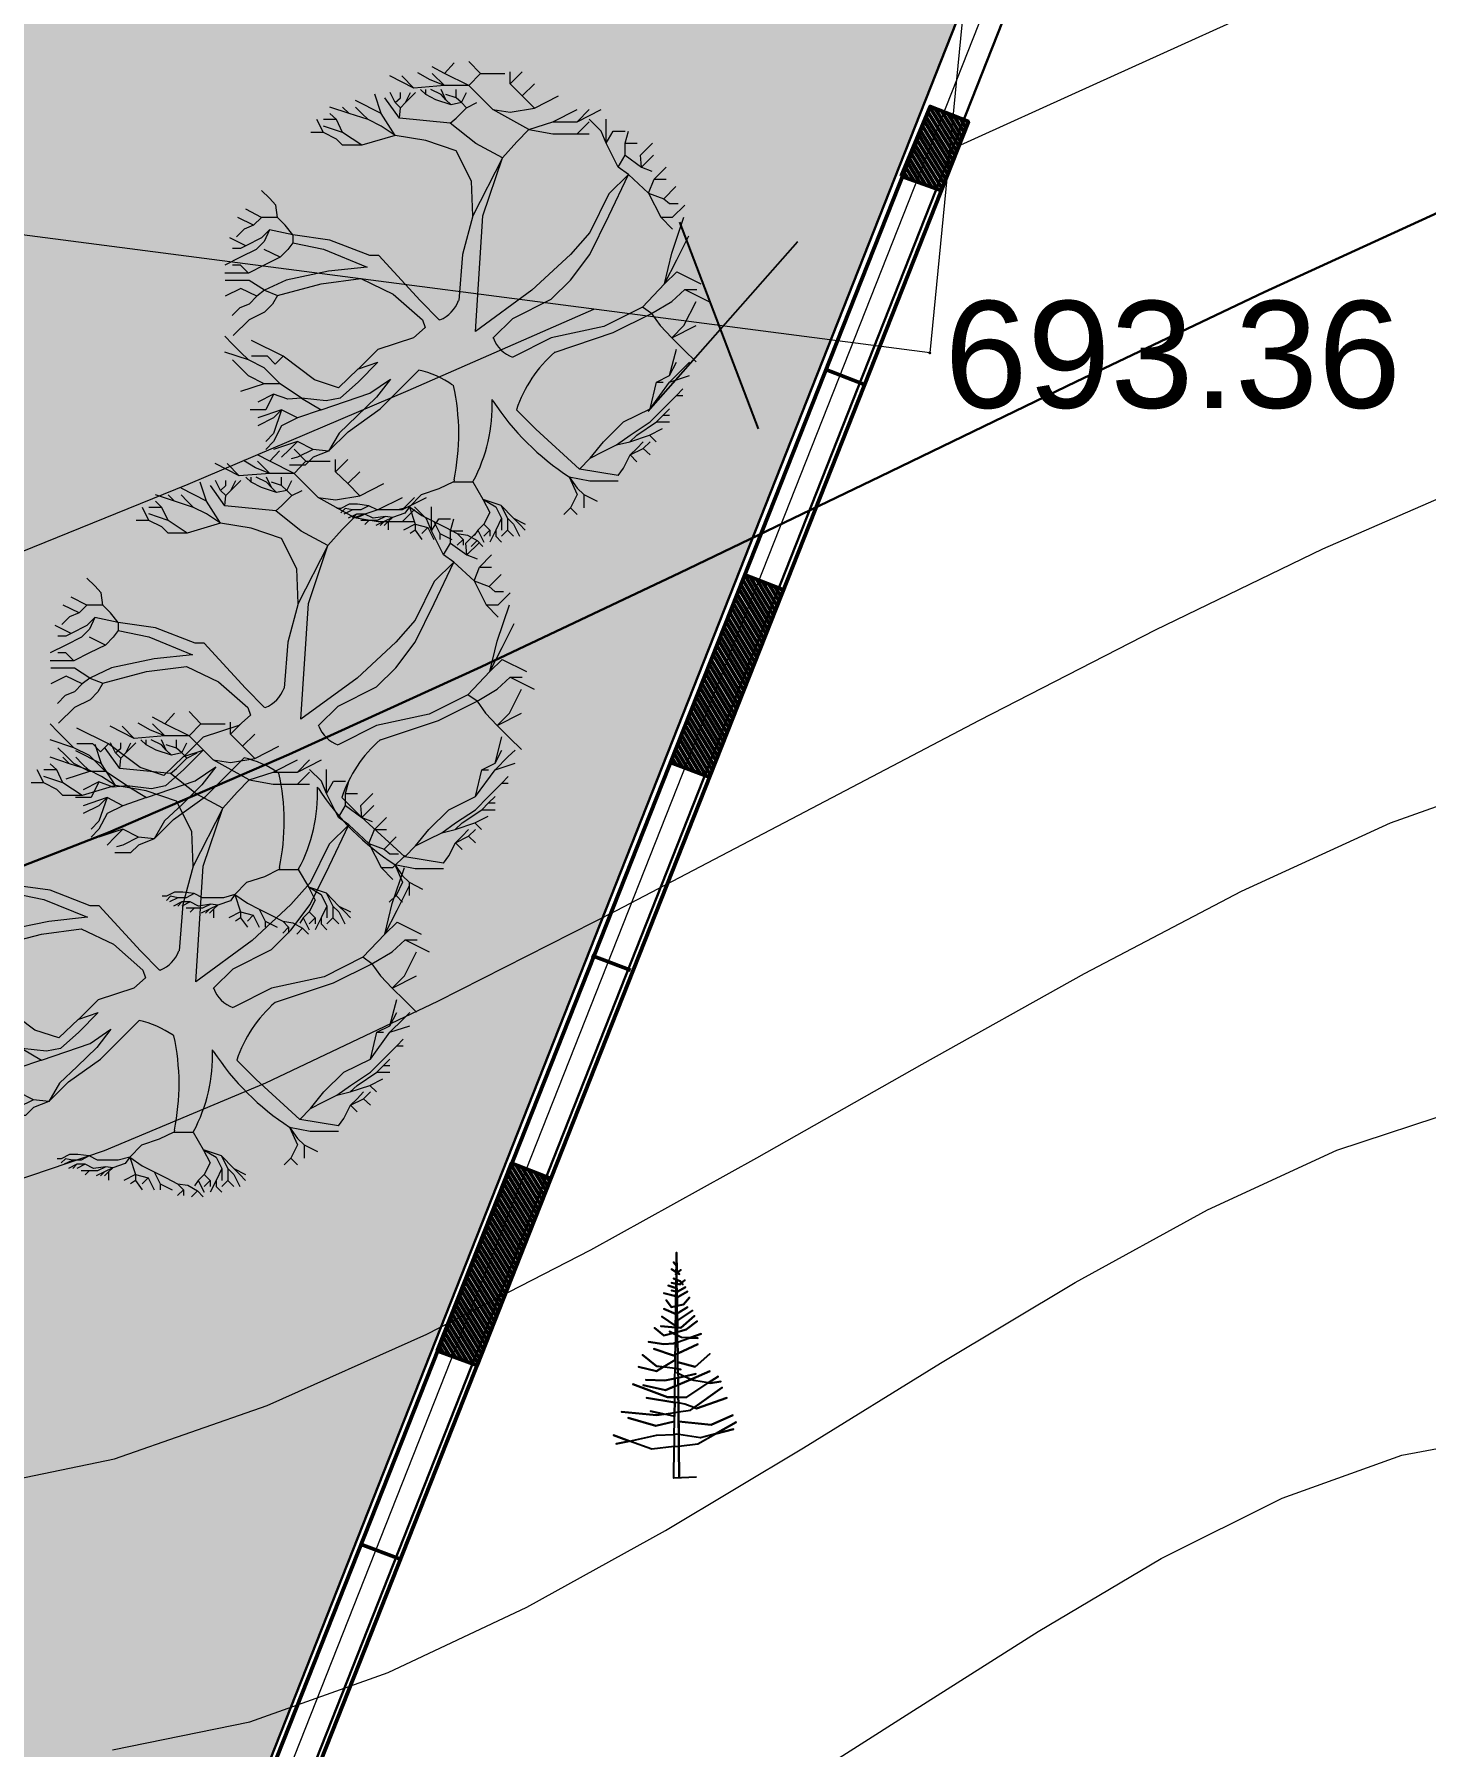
# Model space of a CAD drawing. Header units: feet. Extents: x 3381 to 683784, y 675186 to 4376258.
# Drawn here: x 682668.93 to 682681.95, y 4375720.77 to 4375736.79 of the extents above; entities that cross this region are included whole.
import ezdxf

# ---------------------------------------------------------------- set-up
doc = ezdxf.new("R2010")
doc.units = ezdxf.units.FT
doc.header["$MEASUREMENT"] = 0
doc.header["$PDMODE"] = 34
doc.header["$PDSIZE"] = 0.01
doc.layers.get('0').update_dxf_attribs({"linetype": 'CONTINUOUS'})
for name, color, linetype in [('0_Point_Height', 2, 'CONTINUOUS'), ('0_Point_Point', 7, 'CONTINUOUS'), ('Aqaclar', 3, 'CONTINUOUS')]:
    doc.layers.add(name, color=color, linetype=linetype)
for name, color, linetype, lineweight in [('ANA HORIZONTAL', 24, 'CONTINUOUS', 30), ('das tikili', 5, 'CONTINUOUS', 0), ('HORIZANTAL', 24, 'CONTINUOUS', 13), ('su xtti', 7, 'CONTINUOUS', 30), ('дерево', 96, 'CONTINUOUS', 5)]:
    doc.layers.add(name, color=color, linetype=linetype, lineweight=lineweight)
doc.styles.get("Standard").update_dxf_attribs({"font": 'arial.ttf', "height": 2})
pattern_1 = [(90, (1766.15535, 840.54114), (-0.707106781, 0.707106781), [0.1875, -1.226713563]), (45, (1766.1554, 840.5411), (-0.70710678119, 0.70710678119), [0.1875, -0.8125]), (135, (1766.1554, 840.5411), (-0.70710678119, -0.70710678119), [0.1875, -0.8125])]

# ---------------------------------------------------------------- blocks, each defined once
blk = doc.blocks.new('sam')
at = {"layer": 'дерево'}
for p, q in [((8656820.29, 4482452.84), (8656818.95, 4482453.56)), ((8656820.29, 4482452.84), (8656821.35, 4482454)), ((8656824.26, 4482452.84), (8656822.96, 4482454.18)), ((8656816.93, 4482451.24), (8656814.29, 4482452.58)), ((8656816.93, 4482451.24), (8656815.59, 4482452.58)), ((8656820.29, 4482451.51), (8656816.93, 4482451.24)), ((8656818.71, 4482452.13), (8656817.38, 4482452.93)), ((8656820.29, 4482451.51), (8656818.71, 4482452.13)), ((8656820.29, 4482451.51), (8656818.95, 4482452.84)), ((8656822.96, 4482451.51), (8656820.29, 4482452.84)), ((8656822.96, 4482451.51), (8656820.29, 4482451.51)), ((8656822.96, 4482451.51), (8656824.26, 4482452.84)), ((8656825.6, 4482448.87), (8656822.96, 4482451.51)), ((8656824.26, 4482452.84), (8656826.94, 4482452.84)), ((8656827.53, 4482451.69), (8656827.53, 4482453.02)), ((8656827.53, 4482451.69), (8656828.86, 4482453.02)), ((8656828.86, 4482450.38), (8656827.53, 4482451.69)), ((8656828.86, 4482450.38), (8656830.2, 4482451.69)), ((8656813.34, 4482448.45), (8656810.52, 4482449.87)), ((8656813.34, 4482448.45), (8656812.63, 4482450.56)), ((8656815.33, 4482447.94), (8656813.75, 4482450.17)), ((8656814.88, 4482449.64), (8656814.32, 4482450.74)), ((8656814.88, 4482449.64), (8656815.45, 4482450.17)), ((8656815.45, 4482449.07), (8656814.88, 4482449.64)), ((8656815.45, 4482450.17), (8656815.45, 4482450.74)), ((8656815.45, 4482449.07), (8656816.01, 4482449.64)), ((8656816.01, 4482449.64), (8656817.11, 4482450.74)), ((8656816.01, 4482449.64), (8656816.54, 4482450.74)), ((8656818.24, 4482450.53), (8656817.67, 4482451.09)), ((8656818.24, 4482450.53), (8656818.24, 4482451.09)), ((8656819.36, 4482449.96), (8656818.24, 4482450.53)), ((8656819.93, 4482450.53), (8656818.8, 4482451.09)), ((8656821.03, 4482449.4), (8656819.36, 4482449.96)), ((8656820.46, 4482449.96), (8656819.93, 4482451.09)), ((8656820.46, 4482449.96), (8656819.93, 4482450.53)), ((8656821.59, 4482450.17), (8656820.46, 4482450.53)), ((8656821.03, 4482449.4), (8656820.46, 4482449.96)), ((8656822.16, 4482449.64), (8656821.03, 4482449.4)), ((8656821.59, 4482450.17), (8656821.59, 4482451.09)), ((8656822.16, 4482449.64), (8656821.59, 4482450.17)), ((8656822.16, 4482449.64), (8656822.72, 4482450.74)), ((8656822.72, 4482449.07), (8656822.16, 4482449.64)), ((8656822.72, 4482449.07), (8656823.85, 4482449.64)), ((8656830.2, 4482449.04), (8656828.86, 4482450.38)), ((8656830.2, 4482449.04), (8656832.84, 4482450.38)), ((8656806.98, 4482446.34), (8656806.27, 4482447.77)), ((8656808.41, 4482447.77), (8656806.98, 4482447.77)), ((8656809.81, 4482448.45), (8656807.7, 4482449.16)), ((8656808.41, 4482447.77), (8656807.7, 4482448.45)), ((8656809.09, 4482446.34), (8656808.41, 4482447.77)), ((8656809.81, 4482448.45), (8656809.09, 4482449.16)), ((8656811.91, 4482447.77), (8656809.81, 4482448.45)), ((8656811.2, 4482448.45), (8656810.52, 4482449.16)), ((8656811.91, 4482447.77), (8656811.2, 4482448.45)), ((8656813.34, 4482447.05), (8656811.91, 4482447.77)), ((8656814.88, 4482446.04), (8656813.34, 4482448.45)), ((8656815.33, 4482447.94), (8656815.45, 4482449.07)), ((8656820.94, 4482447.38), (8656815.33, 4482447.94)), ((8656820.94, 4482447.38), (8656821.59, 4482447.94)), ((8656821.59, 4482447.94), (8656822.72, 4482449.07)), ((8656829.58, 4482446.67), (8656825.6, 4482448.87)), ((8656825.6, 4482448.87), (8656827.53, 4482448.6)), ((8656827.53, 4482448.6), (8656830.2, 4482449.04)), ((8656829.58, 4482446.67), (8656832.22, 4482447.53)), ((8656832.22, 4482447.53), (8656834.89, 4482448.87)), ((8656832.22, 4482447.53), (8656834.89, 4482447.53)), ((8656834.89, 4482447.53), (8656836.2, 4482448.87)), ((8656834.89, 4482447.53), (8656837.53, 4482448.87)), ((8656834.89, 4482446.22), (8656836.2, 4482447.53)), ((8656837.53, 4482446.52), (8656836.2, 4482447.83)), ((8656838.07, 4482445.18), (8656838.07, 4482447.83)), ((8656806.98, 4482446.34), (8656805.59, 4482446.34)), ((8656809.09, 4482446.34), (8656806.98, 4482447.05)), ((8656808.41, 4482445.63), (8656806.98, 4482446.34)), ((8656809.09, 4482444.95), (8656808.41, 4482445.63)), ((8656811.2, 4482444.95), (8656809.09, 4482446.34)), ((8656814.88, 4482446.04), (8656811.2, 4482444.95)), ((8656814.88, 4482446.04), (8656813.34, 4482447.05)), ((8656818.24, 4482445.48), (8656814.88, 4482446.04)), ((8656823.73, 4482445.15), (8656820.94, 4482447.38)), ((8656828.24, 4482445.33), (8656829.58, 4482446.67)), ((8656829.58, 4482446.67), (8656832.22, 4482446.22)), ((8656832.22, 4482446.22), (8656834.89, 4482446.22)), ((8656834.89, 4482446.22), (8656836.2, 4482446.22)), ((8656838.07, 4482445.18), (8656837.53, 4482446.52)), ((8656838.07, 4482445.18), (8656838.87, 4482446.52)), ((8656838.87, 4482446.52), (8656840.18, 4482446.52)), ((8656840.18, 4482445.18), (8656840.53, 4482446.52)), ((8656811.2, 4482444.95), (8656809.09, 4482444.95)), ((8656821.59, 4482444.35), (8656818.24, 4482445.48)), ((8656823.28, 4482441), (8656821.59, 4482444.35)), ((8656826.67, 4482443.58), (8656823.73, 4482445.15)), ((8656826.67, 4482443.58), (8656828.24, 4482445.33)), ((8656839.4, 4482442.54), (8656838.07, 4482445.18)), ((8656839.4, 4482442.54), (8656840.18, 4482443.85)), ((8656840.18, 4482443.85), (8656840.18, 4482445.18)), ((8656840.18, 4482445.18), (8656841.51, 4482445.18)), ((8656840.18, 4482443.85), (8656841.96, 4482442.54)), ((8656841.87, 4482443.85), (8656843.2, 4482445.18)), ((8656841.96, 4482442.54), (8656841.87, 4482443.85)), ((8656841.96, 4482442.54), (8656843.29, 4482443.85)), ((8656826.67, 4482443.58), (8656823.4, 4482437.2)), ((8656824.53, 4482437.2), (8656826.67, 4482443.58)), ((8656840.53, 4482441.74), (8656839.4, 4482442.54)), ((8656841.96, 4482442.54), (8656843.11, 4482442.1)), ((8656843.38, 4482441.21), (8656844.69, 4482442.54)), ((8656801.05, 4482439.13), (8656800.16, 4482439.99)), ((8656823.4, 4482437.2), (8656823.28, 4482441)), ((8656838.39, 4482437.2), (8656840.53, 4482441.74)), ((8656840.53, 4482441.74), (8656838.39, 4482439.6)), ((8656840.53, 4482441.74), (8656842.76, 4482439.69)), ((8656842.76, 4482439.69), (8656843.38, 4482441.21)), ((8656843.38, 4482441.21), (8656844.69, 4482441.21)), ((8656844.42, 4482439.07), (8656845.76, 4482440.4)), ((8656801.73, 4482438.36), (8656801.05, 4482439.13)), ((8656801.91, 4482437.02), (8656801.73, 4482438.36)), ((8656838.39, 4482439.6), (8656836.29, 4482435.36)), ((8656842.76, 4482439.69), (8656844.09, 4482437.05)), ((8656842.76, 4482439.69), (8656844.42, 4482439.07)), ((8656844.42, 4482439.07), (8656845.04, 4482438.53)), ((8656845.04, 4482438.53), (8656846.02, 4482438.53)), ((8656845.4, 4482437.05), (8656846.74, 4482438.36)), ((8656799.3, 4482436.16), (8656797.57, 4482437.02)), ((8656800.16, 4482437.02), (8656798.44, 4482437.91)), ((8656800.16, 4482437.02), (8656799.3, 4482436.16)), ((8656801.91, 4482437.02), (8656800.16, 4482437.02)), ((8656802.77, 4482436.16), (8656801.91, 4482437.02)), ((8656823.4, 4482437.2), (8656822.27, 4482432.95)), ((8656823.7, 4482424.46), (8656824.53, 4482437.2)), ((8656836.29, 4482432.95), (8656838.39, 4482437.2)), ((8656844.09, 4482437.05), (8656845.4, 4482437.05)), ((8656844.09, 4482437.05), (8656845.4, 4482435.71)), ((8656845.31, 4482433.07), (8656846.65, 4482437.05)), ((8656798.44, 4482433.9), (8656796.68, 4482434.76)), ((8656798.26, 4482435.74), (8656797.4, 4482434.88)), ((8656799.3, 4482436.16), (8656798.26, 4482435.74)), ((8656800.16, 4482434.76), (8656798.44, 4482433.9)), ((8656800.45, 4482434.38), (8656799.59, 4482433.49)), ((8656801.05, 4482435.65), (8656800.16, 4482434.76)), ((8656801.05, 4482435.65), (8656800.45, 4482434.38)), ((8656803.6, 4482435.09), (8656801.05, 4482435.65)), ((8656803.6, 4482435.09), (8656802.77, 4482436.16)), ((8656807.7, 4482434.53), (8656803.6, 4482435.09)), ((8656803.6, 4482435.09), (8656803.6, 4482434.23)), ((8656812.09, 4482432.83), (8656807.7, 4482434.53)), ((8656836.29, 4482435.36), (8656834.15, 4482432.95)), ((8656845.85, 4482432.36), (8656847.18, 4482435)), ((8656797.84, 4482432.63), (8656796.12, 4482431.76)), ((8656797.84, 4482433.61), (8656796.98, 4482433.61)), ((8656798.44, 4482433.9), (8656797.84, 4482433.61)), ((8656799.59, 4482433.49), (8656797.84, 4482432.63)), ((8656802.21, 4482432.63), (8656800.45, 4482433.49)), ((8656802.21, 4482432.63), (8656800.45, 4482431.76)), ((8656803.07, 4482433.49), (8656802.21, 4482432.63)), ((8656803.6, 4482434.23), (8656803.07, 4482433.49)), ((8656803.6, 4482434.23), (8656806.99, 4482433.52)), ((8656806.99, 4482433.52), (8656811.79, 4482431.56)), ((8656813.07, 4482432.83), (8656812.09, 4482432.83)), ((8656817.61, 4482427.88), (8656813.07, 4482432.83)), ((8656822.27, 4482432.95), (8656821.86, 4482427.88)), ((8656834.15, 4482432.95), (8656829.9, 4482429)), ((8656834.15, 4482430.13), (8656836.29, 4482432.95)), ((8656844.51, 4482429.72), (8656845.31, 4482433.07)), ((8656798.73, 4482430.9), (8656796.12, 4482430.9)), ((8656797.84, 4482431.76), (8656796.98, 4482431.76)), ((8656798.73, 4482430.9), (8656797.84, 4482431.76)), ((8656800.45, 4482431.76), (8656798.73, 4482430.9)), ((8656807.55, 4482431.11), (8656802.89, 4482430.13)), ((8656811.79, 4482431.56), (8656807.55, 4482431.11)), ((8656844.51, 4482429.72), (8656845.85, 4482432.36)), ((8656844.51, 4482429.72), (8656845.85, 4482431.02)), ((8656845.85, 4482431.02), (8656848.52, 4482429.72)), ((8656798.79, 4482430.07), (8656796.18, 4482430.07)), ((8656797.9, 4482429.21), (8656796.18, 4482428.35)), ((8656799.65, 4482428.35), (8656797.9, 4482429.21)), ((8656800.48, 4482429), (8656798.79, 4482430.07)), ((8656800.48, 4482429), (8656799.65, 4482428.35)), ((8656802.89, 4482430.13), (8656800.48, 4482429)), ((8656800.48, 4482429), (8656801.91, 4482428.44)), ((8656801.91, 4482428.44), (8656806.72, 4482429.72)), ((8656806.72, 4482429.72), (8656811.11, 4482430.28)), ((8656811.11, 4482430.28), (8656814.64, 4482428.59)), ((8656829.9, 4482429), (8656823.7, 4482424.46)), ((8656832.04, 4482428.02), (8656834.15, 4482430.13)), ((8656842.08, 4482427.16), (8656844.51, 4482429.72)), ((8656845.31, 4482427.76), (8656846.74, 4482429.09)), ((8656846.74, 4482429.09), (8656849.38, 4482427.76)), ((8656846.74, 4482429.09), (8656848.07, 4482429.09)), ((8656797.78, 4482427.07), (8656796.92, 4482426.21)), ((8656798.79, 4482427.49), (8656797.78, 4482427.07)), ((8656799.65, 4482428.35), (8656798.79, 4482427.49)), ((8656801.37, 4482427.49), (8656800.51, 4482426.6)), ((8656801.91, 4482428.44), (8656801.37, 4482427.49)), ((8656814.64, 4482428.59), (8656817.88, 4482425.74)), ((8656819.72, 4482425.74), (8656817.61, 4482427.88)), ((8656827.8, 4482425.89), (8656832.04, 4482428.02)), ((8656842.08, 4482427.16), (8656837.83, 4482425.03)), ((8656843.09, 4482426.45), (8656842.08, 4482427.16)), ((8656843.09, 4482426.45), (8656845.31, 4482427.76)), ((8656846.65, 4482425.12), (8656847.98, 4482427.76)), ((8656798.79, 4482425.74), (8656797.04, 4482424.02)), ((8656800.51, 4482426.6), (8656798.79, 4482425.74)), ((8656818.18, 4482424.91), (8656816.9, 4482423.78)), ((8656817.88, 4482425.74), (8656818.18, 4482424.91)), ((8656819.79, 4482425.76), (8656819.73, 4482425.73)), ((8656825.66, 4482423.78), (8656827.8, 4482425.89)), ((8656837.83, 4482425.03), (8656832.04, 4482423.78)), ((8656838.84, 4482424.34), (8656843.09, 4482426.45)), ((8656843.09, 4482426.45), (8656844.01, 4482425.12)), ((8656844.01, 4482425.12), (8656845.31, 4482423.78)), ((8656845.31, 4482423.78), (8656846.65, 4482425.12)), ((8656845.31, 4482423.78), (8656847.98, 4482425.12)), ((8656796.98, 4482423.07), (8656796.12, 4482423.96)), ((8656797.84, 4482422.21), (8656796.98, 4482423.07)), ((8656802.53, 4482421.76), (8656799.06, 4482423.48)), ((8656816.9, 4482423.78), (8656812.95, 4482422.5)), ((8656825.68, 4482423.71), (8656825.65, 4482423.77)), ((8656832.04, 4482423.78), (8656827.8, 4482421.64)), ((8656832.46, 4482422.21), (8656838.84, 4482424.34)), ((8656845.31, 4482423.78), (8656846.65, 4482422.44)), ((8656798.73, 4482421.34), (8656796.12, 4482422.21)), ((8656797.84, 4482420.48), (8656796.98, 4482421.34)), ((8656798.73, 4482421.34), (8656797.84, 4482422.21)), ((8656800.45, 4482420.48), (8656798.73, 4482421.34)), ((8656800.81, 4482421.76), (8656799.06, 4482421.76)), ((8656801.67, 4482420.87), (8656800.81, 4482421.76)), ((8656802.53, 4482421.76), (8656801.67, 4482420.87)), ((8656806.01, 4482419.15), (8656802.53, 4482421.76)), ((8656812.95, 4482422.5), (8656810.82, 4482420.37)), ((8656832.44, 4482422.2), (8656832.47, 4482422.23)), ((8656845.07, 4482419.62), (8656845.82, 4482422.53)), ((8656846.65, 4482422.44), (8656847.98, 4482421.14)), ((8656798.73, 4482419.59), (8656797.84, 4482420.48)), ((8656800.45, 4482418.73), (8656798.73, 4482419.59)), ((8656802.21, 4482418.73), (8656800.45, 4482420.48)), ((8656810.81, 4482420.37), (8656808.62, 4482418.29)), ((8656810.82, 4482420.37), (8656812.95, 4482421.08)), ((8656812.95, 4482421.08), (8656810.82, 4482418.94)), ((8656813.22, 4482415.97), (8656817.47, 4482420.22)), ((8656843.62, 4482418.91), (8656845.07, 4482419.62)), ((8656845.07, 4482419.62), (8656845.82, 4482421.08)), ((8656845.07, 4482418.91), (8656846.53, 4482420.37)), ((8656845.07, 4482418.91), (8656847.27, 4482419.62)), ((8656846.53, 4482420.37), (8656847.27, 4482421.08)), ((8656800.45, 4482418.73), (8656797.84, 4482417.87)), ((8656801.49, 4482417.57), (8656799.77, 4482416.71)), ((8656802.21, 4482418.73), (8656800.45, 4482418.73)), ((8656801.49, 4482417.57), (8656800.63, 4482415.85)), ((8656803.07, 4482417.01), (8656801.49, 4482417.57)), ((8656804.58, 4482417.13), (8656802.21, 4482418.73)), ((8656808.62, 4482418.29), (8656806.01, 4482419.15)), ((8656806.72, 4482415.85), (8656812.09, 4482417.69)), ((8656810.82, 4482418.94), (8656808.83, 4482417.13)), ((8656812.09, 4482417.69), (8656814.35, 4482419.24)), ((8656814.35, 4482419.24), (8656812.8, 4482417.25)), ((8656821.2, 4482418.58), (8656821.29, 4482418.52)), ((8656842.91, 4482415.97), (8656845.07, 4482418.91)), ((8656842.91, 4482415.97), (8656843.62, 4482418.91)), ((8656843.62, 4482418.91), (8656844.36, 4482418.91)), ((8656844.36, 4482415.97), (8656845.82, 4482417.43)), ((8656845.82, 4482417.43), (8656846.53, 4482418.17)), ((8656845.82, 4482417.43), (8656846.53, 4482417.43)), ((8656800.63, 4482415.85), (8656798.91, 4482415.85)), ((8656802.38, 4482415.85), (8656799.77, 4482414.96)), ((8656802.38, 4482415.85), (8656801.49, 4482414.96)), ((8656802.38, 4482415.85), (8656801.49, 4482413.24)), ((8656804.11, 4482414.96), (8656802.38, 4482415.85)), ((8656804.58, 4482417.13), (8656803.07, 4482417.01)), ((8656806.72, 4482415.85), (8656804.11, 4482414.96)), ((8656807.28, 4482416.83), (8656804.58, 4482417.13)), ((8656804.58, 4482417.13), (8656806.72, 4482415.85)), ((8656808.83, 4482417.13), (8656807.28, 4482416.83)), ((8656809.69, 4482413.45), (8656813.22, 4482415.97)), ((8656812.8, 4482417.25), (8656810.67, 4482415.14)), ((8656825.63, 4482416.84), (8656825.54, 4482416.99)), ((8656830.35, 4482413.72), (8656828.21, 4482415.85)), ((8656840, 4482414.52), (8656842.91, 4482415.97)), ((8656842.91, 4482414.52), (8656844.36, 4482415.97)), ((8656844.36, 4482415.26), (8656845.07, 4482415.97)), ((8656801.49, 4482414.96), (8656799.77, 4482414.1)), ((8656802.38, 4482414.1), (8656801.49, 4482412.38)), ((8656804.11, 4482414.96), (8656802.38, 4482414.1)), ((8656810.67, 4482415.14), (8656808.71, 4482413.3)), ((8656835.16, 4482409.32), (8656830.35, 4482413.72)), ((8656837.8, 4482412.35), (8656840, 4482414.52)), ((8656840.71, 4482413.06), (8656842.91, 4482414.52)), ((8656841.45, 4482413.06), (8656843.62, 4482414.52)), ((8656842.85, 4482413.06), (8656844.3, 4482413.8)), ((8656843.62, 4482414.52), (8656844.36, 4482415.26)), ((8656843.62, 4482414.52), (8656845.07, 4482414.52)), ((8656844.36, 4482415.26), (8656845.07, 4482415.26)), ((8656801.49, 4482413.24), (8656800.63, 4482412.38)), ((8656801.49, 4482412.38), (8656800.63, 4482411.49)), ((8656804.11, 4482412.38), (8656801.49, 4482411.49)), ((8656804.11, 4482412.38), (8656803.24, 4482411.49)), ((8656805.86, 4482411.49), (8656804.11, 4482412.38)), ((8656807.55, 4482411.31), (8656809.69, 4482413.45)), ((8656808.71, 4482413.3), (8656807.55, 4482411.31)), ((8656836.32, 4482410.54), (8656837.8, 4482412.35)), ((8656837.77, 4482411.28), (8656839.23, 4482411.99)), ((8656839.23, 4482411.99), (8656840.71, 4482413.06)), ((8656839.23, 4482411.99), (8656840.68, 4482412.35)), ((8656840.68, 4482412.35), (8656842.85, 4482413.06)), ((8656840.68, 4482412.35), (8656841.45, 4482413.06)), ((8656841.45, 4482411.61), (8656842.16, 4482412.35)), ((8656842.16, 4482411.61), (8656842.91, 4482412.35)), ((8656842.85, 4482413.06), (8656843.59, 4482412.35)), ((8656803.24, 4482411.49), (8656802.38, 4482410.63)), ((8656804.11, 4482410.63), (8656803.42, 4482410.45)), ((8656805.86, 4482411.49), (8656804.11, 4482410.63)), ((8656805.86, 4482410.63), (8656804.97, 4482409.77)), ((8656807.55, 4482411.31), (8656805.86, 4482411.49)), ((8656807.55, 4482411.31), (8656805.86, 4482410.63)), ((8656835.16, 4482409.32), (8656836.32, 4482410.54)), ((8656836.32, 4482410.54), (8656837.77, 4482411.28)), ((8656840, 4482409.44), (8656840.71, 4482410.89)), ((8656840.71, 4482410.89), (8656842.16, 4482411.61)), ((8656840.71, 4482410.89), (8656841.45, 4482411.61)), ((8656840.71, 4482410.89), (8656841.45, 4482410.15)), ((8656842.16, 4482411.61), (8656842.91, 4482410.89)), ((8656804.97, 4482409.77), (8656803.24, 4482409.77)), ((8656821.35, 4482408.15), (8656821.32, 4482407.91)), ((8656823.47, 4482407.99), (8656823.41, 4482407.93)), ((8656834.03, 4482408.49), (8656836.29, 4482408.04)), ((8656834.03, 4482408.49), (8656834.89, 4482407.24)), ((8656834.03, 4482408.49), (8656834.89, 4482406.53)), ((8656839.4, 4482408.64), (8656835.16, 4482409.32)), ((8656836.29, 4482408.04), (8656839.4, 4482408.04)), ((8656839.4, 4482408.64), (8656840, 4482409.44)), ((8656817.73, 4482406.5), (8656816.43, 4482405.19)), ((8656819.69, 4482407.15), (8656817.73, 4482406.5)), ((8656821.29, 4482407.93), (8656819.69, 4482407.15)), ((8656821.29, 4482407.93), (8656823.4, 4482407.93)), ((8656823.4, 4482407.93), (8656824.53, 4482406.03)), ((8656834.89, 4482406.53), (8656834.18, 4482405.08)), ((8656834.89, 4482407.24), (8656835.63, 4482406.53)), ((8656835.63, 4482406.53), (8656835.63, 4482405.08)), ((8656835.63, 4482406.53), (8656837.09, 4482405.79)), ((8656808.91, 4482404.99), (8656808.44, 4482404.99)), ((8656809.81, 4482405.46), (8656808.91, 4482404.99)), ((8656809.36, 4482404.99), (8656808.91, 4482404.54)), ((8656810.16, 4482404.84), (8656809.24, 4482404.39)), ((8656810.16, 4482404.84), (8656809.36, 4482404.99)), ((8656810.61, 4482404.39), (8656809.69, 4482403.92)), ((8656810.73, 4482405.46), (8656809.81, 4482405.46)), ((8656811.08, 4482404.84), (8656810.16, 4482404.84)), ((8656810.61, 4482404.39), (8656810.16, 4482403.92)), ((8656811.53, 4482404.39), (8656810.61, 4482403.92)), ((8656811.53, 4482404.39), (8656810.61, 4482404.39)), ((8656811.97, 4482405.31), (8656810.73, 4482405.46)), ((8656811.97, 4482405.31), (8656811.08, 4482404.84)), ((8656812.45, 4482403.92), (8656811.53, 4482404.39)), ((8656812.89, 4482404.84), (8656811.97, 4482405.31)), ((8656815.18, 4482404.84), (8656812.89, 4482404.84)), ((8656815.95, 4482404.48), (8656814.58, 4482404.01)), ((8656816.43, 4482405.19), (8656815.18, 4482404.84)), ((8656816.43, 4482405.19), (8656815.95, 4482404.48)), ((8656816.43, 4482405.19), (8656817.08, 4482403.27)), ((8656816.43, 4482405.19), (8656817.82, 4482404.22)), ((8656817.82, 4482404.22), (8656819.13, 4482403.56)), ((8656824.53, 4482406.03), (8656826.49, 4482405.37)), ((8656824.53, 4482406.03), (8656825.93, 4482405.19)), ((8656824.53, 4482406.03), (8656825.27, 4482404.57)), ((8656825.27, 4482404.57), (8656824.62, 4482403.27)), ((8656825.93, 4482405.19), (8656826.58, 4482403.92)), ((8656826.49, 4482405.37), (8656827.88, 4482403.92)), ((8656826.49, 4482405.37), (8656827.23, 4482403.92)), ((8656834.18, 4482405.08), (8656833.44, 4482404.33)), ((8656834.18, 4482405.08), (8656834.89, 4482404.33)), ((8656811.97, 4482403.68), (8656811.08, 4482403.68)), ((8656811.97, 4482403.68), (8656811.53, 4482403.24)), ((8656812.89, 4482403.68), (8656811.97, 4482403.68)), ((8656813.81, 4482404.13), (8656812.45, 4482403.92)), ((8656813.66, 4482403.56), (8656812.74, 4482403.12)), ((8656813.81, 4482404.13), (8656812.89, 4482403.68)), ((8656813.66, 4482403.56), (8656813.22, 4482403.12)), ((8656814.58, 4482404.01), (8656813.66, 4482403.56)), ((8656814.11, 4482403.56), (8656813.66, 4482403.12)), ((8656814.58, 4482404.01), (8656813.81, 4482404.13)), ((8656814.58, 4482404.01), (8656814.11, 4482403.56)), ((8656814.11, 4482403.56), (8656814.11, 4482402.64)), ((8656817.08, 4482403.27), (8656815.8, 4482402.61)), ((8656817.08, 4482402.61), (8656816.51, 4482402.26)), ((8656817.08, 4482403.27), (8656817.08, 4482402.61)), ((8656817.08, 4482403.27), (8656818.47, 4482402.91)), ((8656817.08, 4482402.61), (8656817.82, 4482401.6)), ((8656818.47, 4482402.91), (8656817.82, 4482402.26)), ((8656818.47, 4482402.91), (8656819.13, 4482401.6)), ((8656819.13, 4482403.56), (8656819.78, 4482402.26)), ((8656819.13, 4482403.56), (8656820.43, 4482402.91)), ((8656820.43, 4482402.91), (8656821.71, 4482402.26)), ((8656823.97, 4482402.61), (8656823.58, 4482402.02)), ((8656824.62, 4482403.27), (8656823.97, 4482402.61)), ((8656823.97, 4482402.61), (8656824.62, 4482401.31)), ((8656824.62, 4482403.27), (8656825.27, 4482402.61)), ((8656825.27, 4482402.61), (8656824.62, 4482401.96)), ((8656825.93, 4482402.61), (8656825.27, 4482401.31)), ((8656825.27, 4482402.61), (8656825.27, 4482401.96)), ((8656826.58, 4482403.92), (8656825.93, 4482402.61)), ((8656825.93, 4482402.61), (8656825.93, 4482401.96)), ((8656826.58, 4482403.92), (8656826.58, 4482402.61)), ((8656827.23, 4482402.61), (8656826.58, 4482401.96)), ((8656827.23, 4482403.92), (8656827.23, 4482402.61)), ((8656827.23, 4482403.92), (8656827.88, 4482403.27)), ((8656827.23, 4482402.61), (8656827.88, 4482401.96)), ((8656827.88, 4482403.92), (8656829.16, 4482403.27)), ((8656827.88, 4482403.92), (8656828.54, 4482403.27)), ((8656827.88, 4482403.27), (8656828.54, 4482401.96)), ((8656828.54, 4482403.27), (8656829.16, 4482402.61)), ((8656819.78, 4482402.26), (8656821.09, 4482401.6)), ((8656819.78, 4482402.26), (8656819.78, 4482401.6)), ((8656821.71, 4482402.26), (8656822.36, 4482401.6)), ((8656821.71, 4482402.26), (8656822.84, 4482402.08)), ((8656822.36, 4482401.6), (8656821.71, 4482400.95)), ((8656822.36, 4482401.6), (8656822.36, 4482400.95)), ((8656822.84, 4482402.08), (8656823.88, 4482401.48)), ((8656823.88, 4482401.48), (8656823.25, 4482400.83)), ((8656823.88, 4482401.48), (8656824.53, 4482400.83)), ((8656825.93, 4482401.96), (8656826.58, 4482401.31))]:
    blk.add_line(p, q, dxfattribs=at)
for centre, radius, start, end in [((8656818.5, 4482429.09), 3.57, 291.0582, 340.0573), ((8656829.01, 4482425), 3.57, 201.058, 250.0568), ((8656841.78, 4482411.4), 14.28, 130.8291, 161.8284), ((8656815.12, 4482409.8), 10.68, 55.3162, 77.3154), ((8656796.92, 4482413.21), 24.95, 348.2991, 12.2999), ((8656807.73, 4482416.36), 17.82, 332.0051, 2.0039), ((8656849.47, 4482432.42), 28.48, 213.1714, 237.1713)]:
    blk.add_arc(centre, radius, start, end, dxfattribs=at)

msp = doc.modelspace()

# ---------------------------------------------------------------- hatches: boundary and pattern name
at = {"lineweight": 25}
h = msp.add_hatch(dxfattribs=at)
h.set_pattern_fill('GRASS', color=3)
h.set_pattern_definition(pattern_1)
edge = h.paths.add_edge_path(flags=16)
edge.add_arc((682579.126, 4375717.036), 3.56, 0, 360)
edge = h.paths.add_edge_path()
edge.add_line((682581.918, 4375719.244), (682586.455, 4375718.637))
edge.add_line((682586.455, 4375718.637), (682586.842, 4375721.526))
edge.add_line((682586.842, 4375721.526), (682579.516, 4375722.515))
edge.add_line((682579.516, 4375722.515), (682581.657, 4375738.371))
edge.add_line((682581.657, 4375738.371), (682590.03, 4375737.24))
edge.add_line((682590.03, 4375737.24), (682590.757, 4375742.624))
edge.add_line((682590.757, 4375742.624), (682586.105, 4375743.295))
edge.add_line((682586.105, 4375743.295), (682586.919, 4375748.936))
edge.add_line((682586.919, 4375748.936), (682595.041, 4375747.783))
edge.add_line((682595.041, 4375747.783), (682598.787, 4375774.898))
edge.add_line((682598.787, 4375774.898), (682598.88, 4375775.588))
edge.add_line((682598.88, 4375775.588), (682598.609, 4375775.095))
edge.add_line((682598.609, 4375775.095), (682561.072, 4375701.765))
edge.add_line((682561.072, 4375701.765), (682652.667, 4375673.889))
edge.add_line((682652.667, 4375673.889), (682684.525, 4375754.529))
edge.add_line((682684.525, 4375754.529), (682677.414, 4375757.25))
edge.add_line((682677.414, 4375757.25), (682675.66, 4375752.667))
edge.add_line((682675.66, 4375752.667), (682667.296, 4375755.6))
edge.add_arc((682826.725, 4375690.715), 172.127, 157.85455, 159.31778)
edge.add_line((682665.691, 4375751.508), (682679.056, 4375749.711))
edge.add_line((682679.056, 4375749.711), (682678.314, 4375744.463))
edge.add_line((682678.314, 4375744.463), (682664.985, 4375746.27))
edge.add_arc((682665.285, 4375743.129), 3.155, 95.4615, 167.5925)
edge.add_line((682662.203, 4375743.807), (682662.203, 4375742.852))
edge.add_line((682662.203, 4375742.852), (682663.87, 4375743.246))
edge.add_line((682663.87, 4375743.246), (682669.462, 4375742.267))
edge.add_line((682669.462, 4375742.267), (682667.512, 4375729.083))
edge.add_line((682667.512, 4375729.083), (682667.293, 4375729.083))
edge.add_line((682667.293, 4375729.083), (682662.203, 4375729.801))
edge.add_line((682662.203, 4375729.801), (682662.815, 4375735.168))
edge.add_line((682662.815, 4375735.168), (682667.918, 4375734.469))
edge.add_line((682667.918, 4375734.469), (682668.269, 4375737.031))
edge.add_line((682668.269, 4375737.031), (682663.089, 4375737.741))
edge.add_line((682663.089, 4375737.741), (682663.684, 4375742.829))
edge.add_line((682663.684, 4375742.829), (682662.104, 4375742.62))
edge.add_line((682662.104, 4375742.62), (682660.048, 4375726.654))
edge.add_line((682660.048, 4375726.654), (682668.784, 4375725.445))
edge.add_line((682668.784, 4375725.445), (682667.953, 4375718.089))
edge.add_line((682667.953, 4375718.089), (682659.17, 4375719.305))
edge.add_line((682659.17, 4375719.305), (682658.791, 4375716.654))
edge.add_line((682658.791, 4375716.654), (682652.663, 4375717.458))
edge.add_arc((682652.227, 4375707.467), 10, 87.4993, 110.7786)
edge.add_line((682648.679, 4375716.817), (682658.429, 4375715.391))
edge.add_line((682658.429, 4375715.391), (682657.802, 4375711.896))
edge.add_line((682657.802, 4375711.896), (682654.491, 4375712.422))
edge.add_line((682654.491, 4375712.422), (682654.885, 4375715.496))
edge.add_line((682654.885, 4375715.496), (682652.353, 4375715.831))
edge.add_line((682652.353, 4375715.831), (682651.948, 4375712.769))
edge.add_line((682651.948, 4375712.769), (682648.624, 4375713.209))
edge.add_line((682648.624, 4375713.209), (682648.977, 4375716.307))
edge.add_line((682648.977, 4375716.307), (682648.183, 4375716.613))
edge.add_arc((682652.396, 4375707.255), 10.263, 114.2395, 179.0096)
edge.add_line((682642.135, 4375707.432), (682641.785, 4375704.796))
edge.add_line((682641.785, 4375704.796), (682638.798, 4375705.123))
edge.add_line((682638.798, 4375705.123), (682637.918, 4375700.26))
edge.add_line((682637.918, 4375700.26), (682629.208, 4375701.474))
edge.add_line((682629.208, 4375701.474), (682629.896, 4375706.374))
edge.add_line((682629.896, 4375706.374), (682622.97, 4375707.293))
edge.add_line((682622.97, 4375707.293), (682622.557, 4375704.184))
edge.add_line((682622.557, 4375704.184), (682595.928, 4375707.777))
edge.add_line((682595.928, 4375707.777), (682585.207, 4375709.32))
edge.add_line((682585.207, 4375709.32), (682586.256, 4375717.15))
edge.add_line((682586.256, 4375717.15), (682582.635, 4375717.635))
edge.add_arc((682579.126, 4375717.036), 3.56, 9.688, 38.3434)
h = msp.add_hatch(dxfattribs=at)
h.set_pattern_fill('GRASS', color=3)
h.set_pattern_definition(pattern_1)
edge = h.paths.add_edge_path(flags=16)
edge.add_arc((682579.126, 4375717.036), 3.56, 0, 360)
edge = h.paths.add_edge_path()
edge.add_line((682581.918, 4375719.244), (682586.455, 4375718.637))
edge.add_line((682586.455, 4375718.637), (682586.842, 4375721.526))
edge.add_line((682586.842, 4375721.526), (682579.516, 4375722.515))
edge.add_line((682579.516, 4375722.515), (682581.657, 4375738.371))
edge.add_line((682581.657, 4375738.371), (682590.03, 4375737.24))
edge.add_line((682590.03, 4375737.24), (682590.757, 4375742.624))
edge.add_line((682590.757, 4375742.624), (682586.105, 4375743.295))
edge.add_line((682586.105, 4375743.295), (682586.919, 4375748.936))
edge.add_line((682586.919, 4375748.936), (682595.041, 4375747.783))
edge.add_line((682595.041, 4375747.783), (682598.787, 4375774.898))
edge.add_line((682598.787, 4375774.898), (682598.88, 4375775.588))
edge.add_line((682598.88, 4375775.588), (682598.609, 4375775.095))
edge.add_line((682598.609, 4375775.095), (682561.072, 4375701.765))
edge.add_line((682561.072, 4375701.765), (682652.667, 4375673.889))
edge.add_line((682652.667, 4375673.889), (682684.525, 4375754.529))
edge.add_line((682684.525, 4375754.529), (682677.414, 4375757.25))
edge.add_line((682677.414, 4375757.25), (682675.66, 4375752.667))
edge.add_line((682675.66, 4375752.667), (682667.296, 4375755.6))
edge.add_arc((682826.725, 4375690.715), 172.127, 157.85455, 159.31778)
edge.add_line((682665.691, 4375751.508), (682679.056, 4375749.711))
edge.add_line((682679.056, 4375749.711), (682678.314, 4375744.463))
edge.add_line((682678.314, 4375744.463), (682664.985, 4375746.27))
edge.add_arc((682665.285, 4375743.129), 3.155, 95.4615, 167.5925)
edge.add_line((682662.203, 4375743.807), (682662.203, 4375742.852))
edge.add_line((682662.203, 4375742.852), (682663.87, 4375743.246))
edge.add_line((682663.87, 4375743.246), (682669.462, 4375742.267))
edge.add_line((682669.462, 4375742.267), (682667.512, 4375729.083))
edge.add_line((682667.512, 4375729.083), (682667.293, 4375729.083))
edge.add_line((682667.293, 4375729.083), (682662.203, 4375729.801))
edge.add_line((682662.203, 4375729.801), (682662.815, 4375735.168))
edge.add_line((682662.815, 4375735.168), (682667.918, 4375734.469))
edge.add_line((682667.918, 4375734.469), (682668.269, 4375737.031))
edge.add_line((682668.269, 4375737.031), (682663.089, 4375737.741))
edge.add_line((682663.089, 4375737.741), (682663.684, 4375742.829))
edge.add_line((682663.684, 4375742.829), (682662.104, 4375742.62))
edge.add_line((682662.104, 4375742.62), (682660.048, 4375726.654))
edge.add_line((682660.048, 4375726.654), (682668.784, 4375725.445))
edge.add_line((682668.784, 4375725.445), (682667.953, 4375718.089))
edge.add_line((682667.953, 4375718.089), (682659.17, 4375719.305))
edge.add_line((682659.17, 4375719.305), (682658.791, 4375716.654))
edge.add_line((682658.791, 4375716.654), (682652.663, 4375717.458))
edge.add_arc((682652.227, 4375707.467), 10, 87.4993, 110.7786)
edge.add_line((682648.679, 4375716.817), (682658.429, 4375715.391))
edge.add_line((682658.429, 4375715.391), (682657.802, 4375711.896))
edge.add_line((682657.802, 4375711.896), (682654.491, 4375712.422))
edge.add_line((682654.491, 4375712.422), (682654.885, 4375715.496))
edge.add_line((682654.885, 4375715.496), (682652.353, 4375715.831))
edge.add_line((682652.353, 4375715.831), (682651.948, 4375712.769))
edge.add_line((682651.948, 4375712.769), (682648.624, 4375713.209))
edge.add_line((682648.624, 4375713.209), (682648.977, 4375716.307))
edge.add_line((682648.977, 4375716.307), (682648.183, 4375716.613))
edge.add_arc((682652.396, 4375707.255), 10.263, 114.2395, 179.0096)
edge.add_line((682642.135, 4375707.432), (682641.785, 4375704.796))
edge.add_line((682641.785, 4375704.796), (682638.798, 4375705.123))
edge.add_line((682638.798, 4375705.123), (682637.918, 4375700.26))
edge.add_line((682637.918, 4375700.26), (682629.208, 4375701.474))
edge.add_line((682629.208, 4375701.474), (682629.896, 4375706.374))
edge.add_line((682629.896, 4375706.374), (682622.97, 4375707.293))
edge.add_line((682622.97, 4375707.293), (682623.404, 4375710.567))
edge.add_arc((682620.431, 4375710.962), 3, 352.4412, 442.1402)
edge.add_line((682620.841, 4375713.934), (682608.946, 4375715.58))
edge.add_line((682608.946, 4375715.58), (682607.684, 4375706.157))
edge.add_line((682607.684, 4375706.157), (682600.38, 4375707.136))
edge.add_line((682600.38, 4375707.136), (682601.634, 4375716.585))
edge.add_line((682601.634, 4375716.585), (682598.619, 4375717.007))
edge.add_line((682598.619, 4375717.007), (682597.358, 4375707.502))
edge.add_line((682597.358, 4375707.502), (682595.928, 4375707.777))
edge.add_line((682595.928, 4375707.777), (682585.207, 4375709.32))
edge.add_line((682585.207, 4375709.32), (682586.256, 4375717.15))
edge.add_line((682586.256, 4375717.15), (682582.635, 4375717.635))
edge.add_arc((682579.126, 4375717.036), 3.56, 9.688, 38.3434)
at = {"lineweight": 50}
h = msp.add_hatch(dxfattribs=at)
h.set_pattern_fill('ANSI31', scale=0.3, angle=76.6288)
h.set_pattern_definition([(121.628787469, (4781657.333238, 2697227.318923), (-0.03192988339517, -0.01966551668202), [])])
h.paths.add_polyline_path([(682677.045, 4375735.461), (682677.315, 4375736.112), (682677.674, 4375735.971), (682677.421, 4375735.325)])
h = msp.add_hatch(dxfattribs=at)
h.set_pattern_fill('ANSI31', scale=0.3, angle=76.0049)
h.set_pattern_definition([(121.004872172, (4763134.59776, 2652686.896928), (-0.0321421312917, -0.01931666109934), [])])
h.paths.add_polyline_path([(682674.886, 4375729.975), (682675.582, 4375731.732), (682675.943, 4375731.589), (682675.253, 4375729.839)])
h = msp.add_hatch(dxfattribs=at)
h.set_pattern_fill('ANSI31', scale=0.3, angle=76.6288)
h.set_pattern_definition([(121.628787469, (4781652.98946, 2697216.32911), (-0.03192988339517, -0.01966551668202), [])])
h.paths.add_polyline_path([(682672.701, 4375724.471), (682673.397, 4375726.228), (682673.767, 4375726.085), (682673.078, 4375724.335)])

# ---------------------------------------------------------------- linework, layer by layer
at = {"color": 1, "lineweight": 25}
for p, q in [((682674.969, 4375735.031, 10.506), (682675.705, 4375733.098, -686.994)), ((682674.676, 4375733.261, -686.994), (682676.079, 4375734.85, -686.994))]:
    msp.add_line(p, q, dxfattribs=at)
at = {"color": 7, "lineweight": 50}
for p, q in [((682676.33, 4375733.654, -686.994), (682676.693, 4375733.515, -686.994)), ((682674.15, 4375728.171, -686.994), (682674.513, 4375728.032, -686.994)), ((682671.986, 4375722.664, -686.994), (682672.349, 4375722.525, -686.994))]:
    msp.add_line(p, q, dxfattribs=at)
at = {"color": 7, "lineweight": 30, "elevation": -686.994}
for points in [[(682672.67, 4375759.494), (682685.045, 4375754.758), (682652.903, 4375673.398), (682560.498, 4375701.522), (682603.689, 4375785.894), (682663.328, 4375763.07)], [(682672.527, 4375759.121), (682684.525, 4375754.529), (682652.667, 4375673.889), (682561.072, 4375701.765), (682603.881, 4375785.393), (682663.185, 4375762.696)]]:
    msp.add_lwpolyline(points, dxfattribs=at)
at = {"color": 1, "lineweight": 0, "elevation": -686.994}
msp.add_lwpolyline([(682560.785, 4375701.643), (682603.785, 4375785.643), (682684.785, 4375754.643), (682652.785, 4375673.643)], close=True, dxfattribs=at)
at = {"color": 7, "lineweight": 50, "elevation": -686.994}
for points in [[(682663.437, 4375762.629), (682663.612, 4375762.99), (682638.289, 4375772.672), (682599.394, 4375777.506), (682564.349, 4375709.042), (682661.897, 4375696.054), (682677.674, 4375735.97), (682677.315, 4375736.112), (682661.639, 4375696.507), (682564.984, 4375709.345), (682599.673, 4375777.072), (682638.188, 4375772.298), (682663.437, 4375762.629)], [(682677.045, 4375735.461), (682677.315, 4375736.112), (682677.674, 4375735.971), (682677.42, 4375735.326), (682677.045, 4375735.461)], [(682674.886, 4375729.975), (682675.582, 4375731.732), (682675.943, 4375731.59), (682675.251, 4375729.839), (682674.886, 4375729.975)], [(682672.701, 4375724.471), (682673.397, 4375726.228), (682673.767, 4375726.085), (682673.076, 4375724.336), (682672.701, 4375724.471)]]:
    msp.add_lwpolyline(points, dxfattribs=at)
at = {"linetype": 'Continuous'}
msp.add_open_spline([(682648.382, 4375847.878, -686.994), (682650.614, 4375843.989, -686.994), (682656.965, 4375832.368, -686.994), (682666.51, 4375816.796, -686.994), (682675.638, 4375799.393, -686.994), (682689.053, 4375780.871, -686.994), (682705.652, 4375766.582, -686.994), (682717.187, 4375751.746, -686.994), (682725.117, 4375741.263, -686.994), (682735.087, 4375730.764, -686.994), (682742.274, 4375721.73, -686.994), (682745.539, 4375717.532, -686.994)], degree=3, knots=[69.601534, 69.601534, 69.601534, 69.601534, 83.054979, 109.290717, 124.392744, 141.962718, 177.533008, 189.558821, 198.276488, 216.955448, 232.906343, 232.906343, 232.906343, 232.906343], dxfattribs=at)
at = {"layer": '0_Point_Point'}
msp.add_point((682677.313, 4375733.807, -686.994), dxfattribs=at)
at = {"layer": 'ANA HORIZONTAL', "color": 32, "lineweight": 30, "elevation": 5.506}
msp.add_lwpolyline([(682660.469, 4375728.431), (682661.755, 4375728.202), (682663.067, 4375728.048), (682664.387, 4375727.997), (682665.698, 4375728.075), (682666.769, 4375728.299), (682668.094, 4375728.726), (682669.626, 4375729.322), (682671.315, 4375730.049), (682673.113, 4375730.87), (682674.973, 4375731.75), (682676.847, 4375732.651), (682678.686, 4375733.538), (682680.442, 4375734.374), (682682.068, 4375735.121)], dxfattribs=at)
at = {"layer": 'Aqaclar', "color": 3, "elevation": -686.994}
msp.add_lwpolyline([(682675.128, 4375723.289), (682674.916, 4375723.282), (682674.919, 4375723.576), (682674.712, 4375723.553), (682674.502, 4375723.628), (682674.352, 4375723.682), (682674.502, 4375723.628), (682674.377, 4375723.601), (682674.502, 4375723.628), (682674.756, 4375723.682), (682674.921, 4375723.689), (682674.919, 4375723.576), (682674.965, 4375723.581), (682674.968, 4375723.284), (682674.965, 4375723.581), (682675.141, 4375723.601), (682675.308, 4375723.695), (682675.476, 4375723.739), (682675.308, 4375723.695), (682675.501, 4375723.804), (682675.308, 4375723.695), (682675.166, 4375723.658), (682674.963, 4375723.688), (682674.965, 4375723.581), (682674.963, 4375723.688), (682674.945, 4375723.691), (682674.921, 4375723.689), (682674.922, 4375723.812), (682674.92, 4375723.812), (682674.749, 4375723.771), (682674.49, 4375723.844), (682674.749, 4375723.771), (682674.92, 4375723.812), (682674.922, 4375723.812), (682674.923, 4375723.858), (682674.914, 4375723.861), (682674.699, 4375723.909), (682674.828, 4375723.88), (682674.756, 4375723.869), (682674.427, 4375723.901), (682674.756, 4375723.869), (682674.828, 4375723.88), (682674.923, 4375723.894), (682674.923, 4375723.858), (682674.923, 4375723.894), (682674.961, 4375723.9), (682674.963, 4375723.688), (682674.962, 4375723.812), (682674.964, 4375723.812), (682675.267, 4375723.78), (682675.47, 4375723.869), (682675.267, 4375723.78), (682674.962, 4375723.812), (682674.961, 4375723.9), (682675.072, 4375723.917), (682675.368, 4375724.128), (682675.106, 4375723.942), (682675.128, 4375723.933), (682675.413, 4375724.031), (682675.128, 4375723.933), (682675.021, 4375723.974), (682674.96, 4375723.984), (682674.961, 4375723.9), (682674.96, 4375723.984), (682674.925, 4375723.989), (682674.923, 4375723.894), (682674.925, 4375723.989), (682674.661, 4375724.031), (682674.925, 4375723.989), (682674.925, 4375724.039), (682674.857, 4375724.039), (682674.535, 4375724.16), (682674.857, 4375724.039), (682674.925, 4375724.039), (682674.927, 4375724.141), (682674.838, 4375724.104), (682674.629, 4375724.152), (682674.838, 4375724.104), (682674.958, 4375724.155), (682674.959, 4375724.039), (682674.925, 4375724.039), (682674.959, 4375724.039), (682674.96, 4375723.984), (682674.959, 4375724.039), (682675.04, 4375724.039), (682675.239, 4375724.172), (682675.331, 4375724.233), (682675.239, 4375724.172), (682675.261, 4375724.168), (682675.356, 4375724.184), (682675.261, 4375724.168), (682675.103, 4375724.193), (682675.076, 4375724.205), (682674.958, 4375724.155), (682675.076, 4375724.205), (682675.255, 4375724.282), (682675.076, 4375724.205), (682675.015, 4375724.233), (682675.122, 4375724.257), (682675.015, 4375724.233), (682674.945, 4375724.265), (682674.956, 4375724.26), (682674.957, 4375724.22), (682675.015, 4375724.233), (682674.957, 4375724.22), (682674.958, 4375724.155), (682674.957, 4375724.22), (682674.927, 4375724.214), (682674.927, 4375724.141), (682674.927, 4375724.214), (682674.832, 4375724.193), (682674.655, 4375724.201), (682674.832, 4375724.193), (682674.927, 4375724.214), (682674.929, 4375724.306), (682674.983, 4375724.298), (682674.956, 4375724.302), (682674.956, 4375724.26), (682674.956, 4375724.302), (682674.929, 4375724.306), (682674.756, 4375724.33), (682674.623, 4375724.436), (682674.756, 4375724.33), (682674.82, 4375724.321), (682674.756, 4375724.282), (682674.585, 4375724.322), (682674.756, 4375724.282), (682674.82, 4375724.321), (682674.93, 4375724.389), (682674.929, 4375724.306), (682674.956, 4375724.302), (682674.955, 4375724.365), (682675.116, 4375724.322), (682675.255, 4375724.444), (682675.116, 4375724.322), (682674.955, 4375724.365), (682674.954, 4375724.446), (682675.141, 4375724.533), (682674.914, 4375724.427), (682674.731, 4375724.492), (682674.914, 4375724.427), (682674.93, 4375724.435), (682674.93, 4375724.389), (682674.932, 4375724.547), (682674.914, 4375724.541), (682674.825, 4375724.533), (682674.68, 4375724.557), (682674.825, 4375724.533), (682674.914, 4375724.541), (682674.932, 4375724.547), (682674.953, 4375724.554), (682674.954, 4375724.446), (682674.953, 4375724.554), (682675.173, 4375724.63), (682675.067, 4375724.593), (682675.141, 4375724.589), (682674.989, 4375724.597), (682674.876, 4375724.654), (682674.933, 4375724.626), (682674.932, 4375724.547), (682674.953, 4375724.554), (682674.951, 4375724.648), (682674.825, 4375724.614), (682674.737, 4375724.687), (682674.825, 4375724.614), (682674.933, 4375724.643), (682674.933, 4375724.626), (682674.933, 4375724.643), (682675.034, 4375724.67), (682675.135, 4375724.751), (682675.034, 4375724.67), (682674.951, 4375724.648), (682674.951, 4375724.689), (682674.983, 4375724.687), (682675.11, 4375724.8), (682674.983, 4375724.687), (682674.951, 4375724.689), (682674.933, 4375724.691), (682674.933, 4375724.643), (682674.933, 4375724.691), (682674.794, 4375724.703), (682674.933, 4375724.691), (682674.934, 4375724.706), (682674.806, 4375724.792), (682674.934, 4375724.706), (682674.935, 4375724.818), (682674.939, 4375724.816), (682674.825, 4375724.865), (682674.939, 4375724.816), (682675.046, 4375724.881), (682674.949, 4375724.822), (682674.951, 4375724.689), (682674.95, 4375724.756), (682675.091, 4375724.849), (682674.95, 4375724.756), (682674.948, 4375724.892), (682675.008, 4375724.905), (682675.065, 4375724.97), (682675.008, 4375724.905), (682674.948, 4375724.892), (682674.936, 4375724.89), (682674.935, 4375724.818), (682674.936, 4375724.89), (682674.895, 4375724.881), (682674.844, 4375724.946), (682674.895, 4375724.881), (682674.936, 4375724.89), (682674.937, 4375724.983), (682674.825, 4375725.01), (682674.958, 4375724.978), (682675.046, 4375725.027), (682674.958, 4375724.978), (682674.947, 4375724.981), (682674.948, 4375724.892), (682674.947, 4375724.981), (682674.947, 4375725.025), (682675.027, 4375725.067), (682674.947, 4375725.025), (682674.946, 4375725.098), (682674.977, 4375725.091), (682674.946, 4375725.098), (682674.895, 4375725.108), (682674.938, 4375725.099), (682674.937, 4375724.983), (682674.938, 4375725.027), (682674.895, 4375725.035), (682674.938, 4375725.027), (682674.938, 4375725.057), (682674.863, 4375725.083), (682674.938, 4375725.057), (682674.938, 4375725.099), (682674.939, 4375725.138), (682674.914, 4375725.148), (682674.945, 4375725.136), (682674.977, 4375725.124), (682675.002, 4375725.091), (682674.989, 4375725.108), (682675.021, 4375725.132), (682674.977, 4375725.1), (682674.989, 4375725.108), (682674.977, 4375725.124), (682674.945, 4375725.136), (682674.946, 4375725.098), (682674.945, 4375725.136), (682674.945, 4375725.198), (682674.983, 4375725.229), (682674.949, 4375725.202), (682674.971, 4375725.189), (682674.949, 4375725.202), (682674.94, 4375725.208), (682674.895, 4375725.237), (682674.94, 4375725.208), (682674.941, 4375725.268), (682674.914, 4375725.302), (682674.941, 4375725.268), (682674.942, 4375725.391), (682674.944, 4375725.205), (682674.945, 4375725.198), (682674.944, 4375725.205), (682674.94, 4375725.208), (682674.94, 4375725.194), (682674.945, 4375725.198), (682674.933, 4375725.189), (682674.94, 4375725.194), (682674.939, 4375725.138)], dxfattribs=at)
at = {"layer": 'das tikili', "color": 1, "lineweight": 9}
msp.add_line((682678.718, 4375748.166, -686.994), (682677.313, 4375733.807, -686.994), dxfattribs=at)
at = {"layer": 'das tikili', "color": 32, "lineweight": 9, "elevation": -686.994}
msp.add_lwpolyline([(682677.313, 4375733.807), (682659.361, 4375736.141)], dxfattribs=at)
at = {"layer": 'HORIZANTAL', "color": 32, "linetype": 'Continuous', "lineweight": 13}
for points, elevation in [([(682677.499, 4375735.708), (682678.876, 4375736.331), (682680.888, 4375737.244)], 6.006), ([(682659.886, 4375730.856), (682660.904, 4375730.64), (682661.984, 4375730.493), (682663.137, 4375730.444), (682664.376, 4375730.521), (682665.404, 4375730.742), (682666.79, 4375731.184), (682668.469, 4375731.809), (682670.372, 4375732.579), (682672.431, 4375733.455), (682674.167, 4375734.216)], 6.006), ([(682659.791, 4375726.28), (682661.265, 4375725.99), (682662.758, 4375725.755), (682664.237, 4375725.6), (682665.669, 4375725.55), (682667.02, 4375725.63), (682668.218, 4375725.88), (682669.59, 4375726.345), (682671.099, 4375726.98), (682672.708, 4375727.743), (682674.382, 4375728.592), (682676.084, 4375729.482), (682677.777, 4375730.371), (682679.425, 4375731.217), (682680.991, 4375731.975), (682682.438, 4375732.603)], 5.006), ([(682658.932, 4375724.169), (682660.559, 4375723.836), (682662.218, 4375723.54), (682663.867, 4375723.304), (682665.466, 4375723.151), (682666.971, 4375723.104), (682668.342, 4375723.184), (682669.683, 4375723.462), (682671.112, 4375723.96), (682672.605, 4375724.629), (682674.141, 4375725.417), (682675.694, 4375726.276), (682677.242, 4375727.155), (682678.761, 4375728.003), (682680.229, 4375728.772), (682681.622, 4375729.411), (682682.916, 4375729.87)], 4.506), ([(682669.664, 4375720.738), (682670.949, 4375721.002), (682672.243, 4375721.462), (682673.542, 4375722.073), (682674.84, 4375722.79), (682676.132, 4375723.565), (682677.411, 4375724.355), (682678.673, 4375725.112), (682679.912, 4375725.792), (682681.122, 4375726.348), (682682.297, 4375726.736), (682683.21, 4375726.893), (682683.876, 4375726.906), (682684.311, 4375726.86), (682684.525, 4375726.82), (682684.737, 4375726.765), (682685.156, 4375726.614), (682685.77, 4375726.286), (682686.565, 4375725.683), (682687.523, 4375724.708), (682688.448, 4375723.547), (682689.345, 4375722.265), (682690.22, 4375720.924), (682691.08, 4375719.589)], 4.006), ([(682675.973, 4375720.354), (682677.16, 4375721.106), (682678.327, 4375721.848), (682679.476, 4375722.528), (682680.609, 4375723.095), (682681.729, 4375723.495), (682682.616, 4375723.662), (682683.276, 4375723.679), (682683.715, 4375723.632), (682683.934, 4375723.591), (682684.12, 4375723.542), (682684.496, 4375723.398), (682685.073, 4375723.071), (682685.862, 4375722.45), (682686.874, 4375721.423), (682687.908, 4375720.177)], 3.506)]:
    msp.add_lwpolyline(points, dxfattribs=dict(at, elevation=elevation))

# ---------------------------------------------------------------- block references
at = {"layer": 'su xtti', "color": 7, "lineweight": 25, "xscale": 0.0850499991551042, "yscale": 0.0850499991551042, "zscale": 0.0850499991551042}
for p in [(-53589.788, 3994503.81, 6.006), (-53591.422, 3994500.183, 5.506), (-53592.405, 3994497.727, 5.506)]:
    msp.add_blockref('sam', p, dxfattribs=at)

# ---------------------------------------------------------------- texts
at = {"layer": '0_Point_Height', "color": 0}
msp.add_text('693.36', height=1, dxfattribs=at).set_placement((682677.449, 4375733.293, -686.994))

doc.saveas('drawing.dxf')
